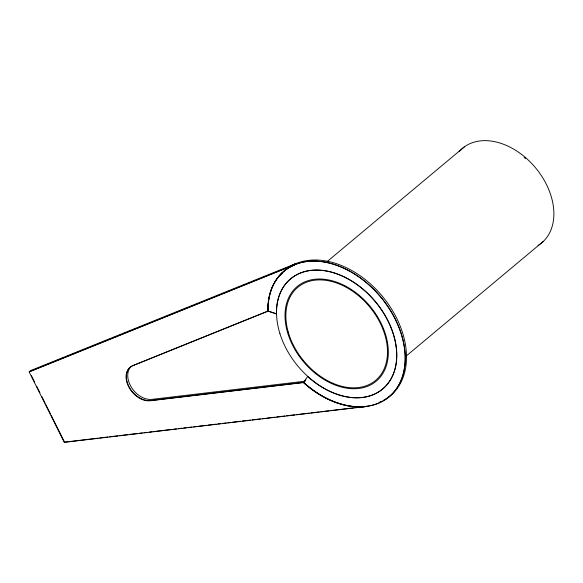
<?xml version="1.0" encoding="UTF-8"?>
<svg xmlns="http://www.w3.org/2000/svg" width="583" height="583" viewBox="0 0 583 583"><rect width="100%" height="100%" fill="white"/><g stroke="black" fill="none" stroke-linecap="round" stroke-linejoin="round"><path stroke-width="0.87" d="M307.737 376.37L303.517 382.47A81.875 57.535 50.1 0 0 401.49 379.139A81.875 57.535 50.1 0 0 347.002 269.834A81.875 57.535 50.1 0 0 267.954 311.125L276.422 313.953A71.767 50.43 50.1 0 1 345.704 277.756A71.767 50.43 50.1 0 1 393.474 373.565A71.767 50.43 50.1 0 1 307.598 376.487M305.922 379.817L303.386 382.586L150.261 400.754A20.216 14.203 50.1 0 1 128.537 386.507A20.216 14.203 50.1 0 1 132.793 365.709L267.816 311.242A81.875 57.535 50.1 0 1 294.976 264.675L29.15 371.903L64.276 442.359L365.738 406.591A81.875 57.535 50.1 0 1 303.386 382.586M29.15 371.903L30.804 370.518L296.63 263.29A81.875 57.535 50.1 0 0 290.625 266.278M326.939 261.745L464.308 146.909M405.783 356.373L543.385 241.347M29.427 371.67L295.253 264.442M268.093 311.016L133.07 365.483A20.216 14.203 50.1 0 0 128.814 386.274A20.216 14.203 50.1 0 0 150.538 400.521L303.656 382.353A81.875 57.535 50.1 0 0 401.629 379.023A81.875 57.535 50.1 0 0 347.133 269.725A81.875 57.535 50.1 0 0 268.093 311.016L276.561 313.836M305.04 381.202L151.915 399.37A20.216 14.203 50.1 0 1 131.466 387.396A20.216 14.203 50.1 0 1 131.292 366.328M97.951 438.168L64.553 442.133L51.231 415.402M99.759 437.95L107.877 436.988M109.684 436.776L117.81 435.814M119.61 435.596L127.735 434.634M129.543 434.422L137.661 433.453M139.468 433.242L142.179 432.921M143.979 432.703L147.594 432.28M149.394 432.061L152.105 431.741M153.912 431.529L162.03 430.56M163.838 430.349L171.963 429.387M173.763 429.168L176.474 428.848M178.281 428.636L181.889 428.206M183.696 427.995L186.4 427.674M188.207 427.456L191.814 427.033M193.622 426.814L196.333 426.494M198.133 426.282L206.258 425.313M208.065 425.102L216.184 424.14M217.991 423.921L220.702 423.601M222.502 423.389L226.117 422.959M227.917 422.748L230.628 422.427M232.435 422.209L240.553 421.247M242.36 421.035L250.486 420.066M252.286 419.855L260.412 418.893M262.219 418.674L264.922 418.354M266.73 418.142L274.855 417.173M276.655 416.962L284.781 416M286.588 415.781L294.707 414.819M296.514 414.608L309.15 413.107M310.958 412.895L319.076 411.926M320.883 411.715L329.009 410.753M330.809 410.534L353.378 407.86M355.178 407.648L366.015 406.358M31.446 375.722L34.674 382.2M36.693 386.252L39.921 392.731M41.947 396.775L45.175 403.254M45.984 404.879L50.422 413.784M280.321 275.147A81.875 57.535 50.1 0 1 282.638 272.582M292.353 265.338A81.875 57.535 50.1 0 1 389.123 305.31A81.875 57.535 50.1 0 1 383.658 400.251M381.61 401.286A81.875 57.535 50.1 0 1 379.489 402.219M280.401 275.001A81.875 57.535 50.1 0 1 282.609 272.589M459.251 151.536A61.66 43.331 50.1 0 1 535.362 167.591A61.66 43.331 50.1 0 1 538.043 245.465M524.168 157.41A60.654 42.617 50.1 0 1 525.494 158.54M279.927 333.644A71.767 50.43 50.1 0 0 382.273 389.298A71.767 50.43 50.1 0 0 347.832 278.689A71.767 50.43 50.1 0 0 279.927 333.644M287.426 332.033A61.66 43.331 50.1 0 0 374.825 382.288A61.66 43.331 50.1 0 0 347.774 287.31A61.66 43.331 50.1 0 0 287.426 332.033M288.235 332.062A60.654 42.617 50.1 0 0 374.199 381.493A60.654 42.617 50.1 0 0 347.592 288.075A60.654 42.617 50.1 0 0 288.235 332.062"/></g></svg>
